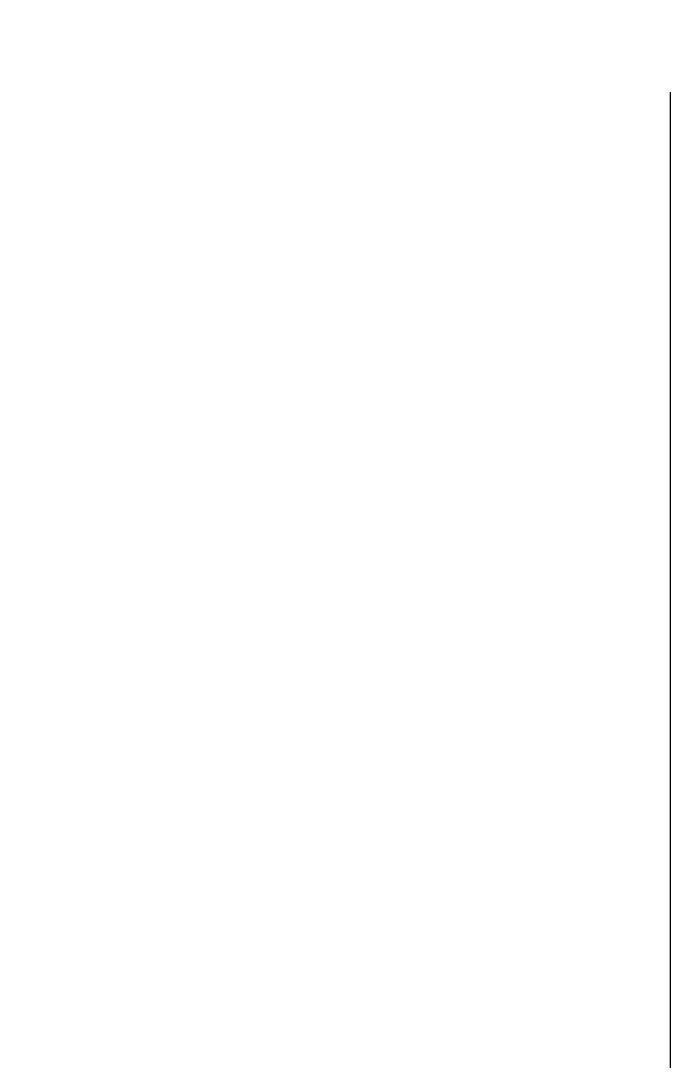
# Model space of a CAD drawing. Header units: millimetres. Extents: x -7245 to 6306, y -6696 to 5973.
# Drawn here: x 4345 to 6306, y -3014 to 123 of the extents above; entities that cross this region are included whole.
import ezdxf

# ---------------------------------------------------------------- set-up
doc = ezdxf.new("R2010")
doc.units = ezdxf.units.MM
doc.layers.add('DIKOM_РАЗМЕР_ЗОНА', color=7, linetype='Continuous')
doc.styles.add('style1', font='arial.ttf', dxfattribs={"width": 0.8})
doc.dimstyles.new('1-50', dxfattribs={"dimtxt": 300, "dimasz": 200, "dimexe": 100, "dimexo": 0, "dimgap": 100, "dimtad": 1, "dimtxsty": 'style1', "dimcen": 200, "dimclrd": 7, "dimclre": 7, "dimclrt": 7, "dimadec": 1, "dimazin": 2, "dimtfac": 1, "dimtmove": 0, "dimatfit": 2, "dimfxl": 0, "dimlwd": 25, "dimlwe": 18, "dimarcsym": 0})

# ---------------------------------------------------------------- blocks, each defined once
blk = doc.blocks.new('*D12')
at = {"layer": 'Defpoints', "color": 0, "transparency": 16777216}
for p in [(-5865.7, 123.3), (6306.2, -91.9), (6306.2, -6596.1)]:
    blk.add_point(p, dxfattribs=at)
at = {"layer": 'DIKOM_РАЗМЕР_ЗОНА', "color": 7, "lineweight": 18, "transparency": 16777216}
for p, q in [((-5865.7, 123.3), (-5865.7, -6696.1)), ((6306.2, -91.9), (6306.2, -6696.1))]:
    blk.add_line(p, q, dxfattribs=at)
at = {"layer": 'DIKOM_РАЗМЕР_ЗОНА', "color": 7, "lineweight": 25, "transparency": 16777216}
blk.add_line((-5665.7, -6596.1), (6106.2, -6596.1), dxfattribs=at)
at = {"layer": 'DIKOM_РАЗМЕР_ЗОНА', "color": 7, "transparency": 16777216}
for points in [[(-5665.7, -6562.8), (-5665.7, -6629.5), (-5865.7, -6596.1)], [(6106.2, -6562.8), (6106.2, -6629.5), (6306.2, -6596.1)]]:
    blk.add_solid(points, dxfattribs=at)
at = {"layer": 'DIKOM_РАЗМЕР_ЗОНА', "color": 7, "transparency": 16777216, "insert": (-71.2, -6343), "char_height": 300, "attachment_point": 5, "style": 'style1'}
blk.add_mtext('12150', dxfattribs=at)

msp = doc.modelspace()

# ---------------------------------------------------------------- dimensions: what is measured, and where the dimension line sits
at = {"layer": 'DIKOM_РАЗМЕР_ЗОНА'}
dim = msp.add_linear_dim(base=(6306.184, -6596.144), p1=(-5865.714, 123.344), p2=(6306.184, -91.922), text='12150', dimstyle='1-50', dxfattribs=at)
dim.commit()
dim.dimension.update_dxf_attribs({"geometry": '*D12', "text_midpoint": (-71.192, -6596.144), "dimtype": 160})

doc.saveas('drawing.dxf')
